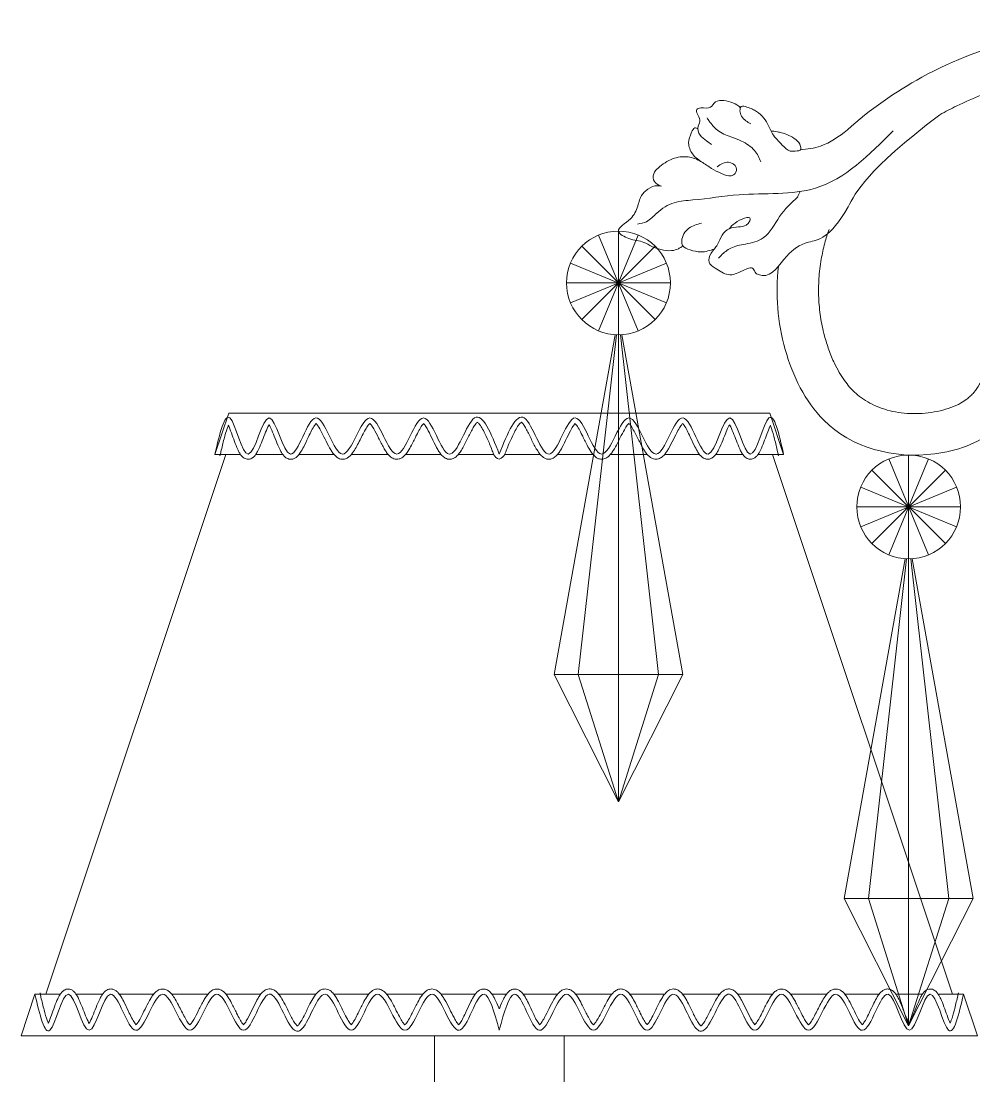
# Model space of a CAD drawing. Header units: inches. Extents: x 193287 to 241687, y 437648 to 550079.
# Drawn here: x 234313.8 to 234359.7, y 464789 to 464839.8 of the extents above; entities that cross this region are included whole.
import ezdxf

# ---------------------------------------------------------------- set-up
doc = ezdxf.new("R2010")
doc.units = ezdxf.units.IN
doc.header["$MEASUREMENT"] = 0
doc.linetypes.add('HIDDEN', pattern=[0.375, 0.25, -0.125])
doc.layers.add('CQ SPOT DETAIL DIMENSION', color=9, linetype='Continuous')
doc.layers.add('E-LITE-FIXT-NORM-CEILING', color=3, linetype='Continuous')
doc.layers.add('Glass', color=4, linetype='Continuous', lineweight=0)

# ---------------------------------------------------------------- blocks, each defined once
blk = doc.blocks.new('512')
at = {"layer": 'Glass', "color": 4, "lineweight": 0}
for p, q in [((34846.51, 988.41), (34846.51, 1008.41)), ((34846.51, 1008.41), (34846.51, 988.41)), ((34842.68, 989.17), (34850.34, 1007.65)), ((34850.34, 989.17), (34842.68, 1007.65)), ((34850.34, 1007.65), (34842.68, 989.17)), ((34842.68, 1007.65), (34850.34, 989.17)), ((34839.44, 991.34), (34853.58, 1005.48)), ((34853.58, 991.34), (34839.44, 1005.48)), ((34853.58, 1005.48), (34839.44, 991.34)), ((34839.44, 1005.48), (34853.58, 991.34)), ((34837.27, 994.58), (34855.75, 1002.24)), ((34855.75, 994.58), (34837.27, 1002.24)), ((34855.75, 1002.24), (34837.27, 994.58)), ((34837.27, 1002.24), (34855.75, 994.58)), ((34836.51, 998.41), (34856.51, 998.41)), ((34856.51, 998.41), (34836.51, 998.41)), ((34846.51, 988.41), (34846.51, 898.41)), ((34794.43, 946.01), (34786.77, 964.49)), ((34786.77, 946.01), (34794.43, 964.49)), ((34786.77, 964.49), (34794.43, 946.01)), ((34794.43, 964.49), (34786.77, 946.01)), ((34790.6, 945.25), (34790.6, 965.25)), ((34790.6, 965.25), (34790.6, 945.25)), ((34797.67, 948.18), (34783.53, 962.32)), ((34783.53, 948.18), (34797.67, 962.32)), ((34783.53, 962.32), (34797.67, 948.18)), ((34797.67, 962.32), (34783.53, 948.18)), ((34799.84, 951.42), (34781.36, 959.07)), ((34781.36, 951.42), (34799.84, 959.07)), ((34781.36, 959.07), (34799.84, 951.42)), ((34799.84, 959.07), (34781.36, 951.42)), ((34800.6, 955.25), (34780.6, 955.25)), ((34780.6, 955.25), (34800.6, 955.25)), ((34790.6, 945.25), (34790.6, 855.25))]:
    blk.add_line(p, q, dxfattribs=at)
at = {"layer": 'Glass', "lineweight": 0}
for p, q in [((34881.97, 853.33), (34856.97, 853.33)), ((34856.97, 853.33), (34856.97, 765.75)), ((34881.97, 765.75), (34881.97, 853.33))]:
    blk.add_line(p, q, dxfattribs=at)
at = {"layer": 'Glass', "color": 4, "lineweight": 0}
for points in [[(34846.51, 898.41), (34834.1, 922.93), (34845.85, 988.43)], [(34838.76, 922.93), (34846.12, 988.42)], [(34846.51, 898.41), (34858.92, 922.93), (34847.17, 988.43)], [(34854.26, 922.93), (34846.9, 988.42)], [(34790.6, 855.25), (34778.19, 879.77), (34789.94, 945.27)], [(34782.85, 879.77), (34790.21, 945.25)], [(34790.6, 855.25), (34803.01, 879.77), (34791.26, 945.27)], [(34798.35, 879.77), (34790.99, 945.25)], [(34846.51, 922.93), (34834.1, 922.93), (34838.76, 922.93), (34846.51, 898.41)], [(34846.51, 922.93), (34858.92, 922.93), (34854.26, 922.93), (34846.51, 898.41)], [(34790.6, 879.77), (34778.19, 879.77), (34782.85, 879.77), (34790.6, 855.25)], [(34790.6, 879.77), (34803.01, 879.77), (34798.35, 879.77), (34790.6, 855.25)]]:
    blk.add_lwpolyline(points, dxfattribs=at)
at = {"layer": 'Glass', "lineweight": 0}
for points in [[(34869.47, 973.33), (34817.36, 973.33), (34814.7, 965.33), (34819.63, 965.33)], [(34919.47, 973.33), (34819.47, 973.33)], [(34869.47, 973.33), (34921.58, 973.33), (34924.25, 965.33), (34919.3, 965.33)], [(34816.81, 965.33), (34782.14, 861.33)], [(34822.54, 965.33), (34827.79, 965.33)], [(34830.86, 965.33), (34837.64, 965.33)], [(34840.94, 965.33), (34848.1, 965.33)], [(34851.39, 965.33), (34858.27, 965.33)], [(34861.55, 965.33), (34868.43, 965.33)], [(34877.38, 965.33), (34870.53, 965.33)], [(34887.54, 965.33), (34880.66, 965.33)], [(34897.99, 965.33), (34890.84, 965.33)], [(34908.07, 965.33), (34901.29, 965.33)], [(34916.4, 965.33), (34911.15, 965.33)], [(34956.81, 861.33), (34922.14, 965.33)], [(34784.9, 861.33), (34780.03, 861.33), (34777.36, 853.33), (34869.47, 853.33)], [(34793.06, 861.33), (34787.95, 861.33)], [(34802.9, 861.33), (34796.29, 861.33)], [(34813.35, 861.33), (34806.38, 861.33)], [(34823.53, 861.33), (34816.83, 861.33)], [(34834.16, 861.33), (34826.99, 861.33)], [(34844.32, 861.33), (34837.62, 861.33)], [(34854.77, 861.33), (34847.8, 861.33)], [(34864.85, 861.33), (34858.25, 861.33)], [(34869.47, 861.33), (34868.09, 861.33)], [(34869.47, 861.33), (34870.85, 861.33)], [(34954.04, 861.33), (34958.91, 861.33), (34961.58, 853.33), (34869.47, 853.33)], [(34874.09, 861.33), (34880.7, 861.33)], [(34884.18, 861.33), (34891.15, 861.33)], [(34894.63, 861.33), (34901.33, 861.33)], [(34904.79, 861.33), (34911.96, 861.33)], [(34915.42, 861.33), (34922.12, 861.33)], [(34925.6, 861.33), (34932.57, 861.33)], [(34936.05, 861.33), (34942.65, 861.33)], [(34945.89, 861.33), (34950.99, 861.33)], [(34779.47, 853.33), (34779.47, 853.33), (34959.47, 853.33)]]:
    blk.add_lwpolyline(points, dxfattribs=at)
at = {"layer": 'Glass', "color": 4, "lineweight": 0}
for centre in [(34846.51, 998.41), (34790.6, 955.25)]:
    blk.add_circle(centre, 10, dxfattribs=at)
at = {"layer": 'Glass', "lineweight": 0}
for points, knots in [([(34747.41, 1048.88), (34748.09, 1048.82), (34761.96, 1047.56), (34780.55, 1043.95), (34798.16, 1031.83), (34802.38, 1027.9)], [632.856665, 632.856665, 632.856665, 632.856665, 634.98684, 676.415008, 692.996726, 692.996726, 692.996726, 692.996726]), ([(34520.56, 898.06), (34522.87, 901.69), (34525.23, 905.3), (34532.66, 916.31), (34537.91, 923.62), (34547.06, 935.53), (34550.8, 940.21), (34562.41, 954.08), (34570.61, 963.07), (34588.05, 980.15), (34597.29, 988.25), (34612.7, 999.96), (34618.48, 1004), (34636.4, 1015.41), (34649.16, 1022.06), (34672.04, 1031.17), (34681.65, 1034.27), (34694.68, 1037.47), (34698.2, 1038.23), (34704.03, 1039.31), (34706.37, 1039.69), (34711, 1040.35), (34713.29, 1040.62), (34720.13, 1041.28), (34724.63, 1041.52), (34732.5, 1041.62), (34735.9, 1041.56), (34742.1, 1041.27), (34744.9, 1041.08), (34749.13, 1040.69), (34750.56, 1040.55), (34753.39, 1040.23), (34754.79, 1040.05), (34758.96, 1039.44), (34761.69, 1038.96), (34768.51, 1037.43), (34772.54, 1036.24), (34778.13, 1034.01), (34779.73, 1033.3), (34782.42, 1032), (34783.51, 1031.43), (34784.59, 1030.83)], [351.610053, 351.610053, 351.610053, 351.610053, 364.971793, 364.971793, 392.738509, 392.738509, 411.069382, 411.069382, 447.73113, 447.73113, 484.392877, 484.392877, 505.247379, 505.247379, 546.956383, 546.956383, 575.102249, 575.102249, 585.533638, 585.533638, 592.61419, 592.61419, 599.694741, 599.694741, 613.855844, 613.855844, 624.795579, 624.795579, 633.909087, 633.909087, 638.600231, 638.600231, 643.291376, 643.291376, 652.673664, 652.673664, 667.063958, 667.063958, 672.890152, 672.890152, 676.848983, 676.848983, 676.848983, 676.848983]), ([(34828.58, 1025.09), (34828.89, 1025.32), (34829.64, 1025.9), (34831, 1026.75), (34831.37, 1028.53), (34830.37, 1030.05), (34832.09, 1031.76), (34830.24, 1032.34), (34828.74, 1031.78), (34827.9, 1033.6), (34825.51, 1033.63), (34823.82, 1032.99), (34823, 1032.18)], [0, 0, 0, 0, 0.0394656, 0.0960233, 0.1563961, 0.1985681, 0.2681145, 0.2956501, 0.3591776, 0.4069329, 0.4608963, 0.5785866, 0.5785866, 0.5785866, 0.5785866]), ([(34784.59, 1030.83), (34798.92, 1019.94), (34804.68, 1006.9), (34810.44, 1006.67), (34814.48, 1003.78), (34817, 999.36), (34819.41, 999.97), (34820.2, 1000.22), (34820.5, 1001.77), (34823, 1000.53), (34825.33, 999.52), (34827.5, 1001.04), (34829.45, 1002.31), (34828.68, 1004.36), (34827.31, 1005.68), (34826.72, 1007.63), (34825.25, 1009.06), (34823.49, 1009.18), (34822.09, 1009.35), (34821.35, 1009.99), (34820.69, 1011.69), (34824.02, 1010.25), (34824.88, 1009.21), (34825.18, 1008.85)], [0.03516, 0.03516, 0.03516, 0.03516, 0.107313, 0.26663, 0.427361, 0.630375, 0.648892, 0.675838, 0.708228, 0.775603, 0.875393, 0.971157, 1.025676, 1.084765, 1.154067, 1.222499, 1.284009, 1.346412, 1.396873, 1.420259, 1.445046, 1.546016, 1.599623, 1.599623, 1.599623, 1.599623]), ([(34821.01, 1029.11), (34821.33, 1029.28), (34822.01, 1029.63), (34822.86, 1030.47), (34823.18, 1031.46), (34822.95, 1032.71), (34821.66, 1032.26), (34820.74, 1031.99), (34819.61, 1031.27), (34817.95, 1029.96), (34817.14, 1027.14), (34815.19, 1025.29), (34813.64, 1023.61), (34812.37, 1023.87), (34811.32, 1023.89), (34811.39, 1025.16), (34812.63, 1026.46), (34814.45, 1027.2), (34815.94, 1027.58), (34816.9, 1027.67), (34817.14, 1027.71)], [0, 0, 0, 0, 0.0366498, 0.077866, 0.1150907, 0.1429147, 0.1798508, 0.2189836, 0.2487915, 0.31256, 0.4292598, 0.5256373, 0.590663, 0.6346422, 0.6557233, 0.6803552, 0.734557, 0.8374592, 0.863381, 0.9037163, 0.9037163, 0.9037163, 0.9037163]), ([(34830.67, 1021.85), (34831.24, 1022.28), (34832.42, 1023.15), (34833.26, 1025.43), (34832.62, 1027.01), (34831.95, 1028.46), (34831.39, 1028.24), (34831.19, 1028.14)], [0, 0, 0, 0, 0.0711063, 0.1471174, 0.2193336, 0.2543196, 0.2746232, 0.2746232, 0.2746232, 0.2746232]), ([(34834.05, 1005.51), (34834.15, 1005.46), (34834.45, 1005.29), (34835.14, 1004.88), (34836.51, 1004.5), (34838.29, 1004.77), (34840.05, 1005.38), (34841.96, 1006.58), (34844.15, 1006.61), (34847.77, 1008.57), (34843.82, 1010.53), (34843.02, 1012.52), (34842.53, 1013.99), (34842.26, 1015.11), (34841.21, 1016.31), (34839.75, 1017.25), (34838.65, 1017.13), (34838.23, 1017.09)], [0.0428675, 0.0428675, 0.0428675, 0.0428675, 0.0538578, 0.0779195, 0.1232637, 0.19437, 0.254904, 0.3126025, 0.4135194, 0.4961387, 0.6068865, 0.7019697, 0.7259801, 0.762898, 0.8169574, 0.8837967, 0.9262415, 0.9262415, 0.9262415, 0.9262415]), ([(34805.94, 1008.73), (34806.25, 1007.86), (34806.52, 1006.99), (34807.03, 1005.08), (34807.25, 1004.04), (34807.65, 1001.74), (34807.8, 1000.49), (34807.96, 998), (34807.98, 996.76), (34807.88, 994.32), (34807.76, 993.11), (34807.39, 990.68), (34807.14, 989.46), (34806.57, 987.32), (34806.28, 986.4), (34805.64, 984.61), (34805.28, 983.75), (34804.31, 981.71), (34803.66, 980.59), (34802.64, 979.15), (34802.31, 978.73), (34801.56, 977.87), (34801.15, 977.47), (34800.28, 976.7), (34799.81, 976.34), (34798.25, 975.29), (34797.04, 974.69), (34794.4, 973.78), (34792.97, 973.47), (34789.96, 973.17), (34788.39, 973.19), (34786.04, 973.47), (34785.27, 973.6), (34783.81, 973.94), (34783.12, 974.15), (34781.79, 974.64), (34781.15, 974.93), (34780.16, 975.49), (34779.77, 975.74), (34779.16, 976.21), (34778.92, 976.41), (34778.46, 976.84), (34778.24, 977.07), (34777.61, 977.79), (34777.25, 978.32), (34776.81, 979.14), (34776.68, 979.4), (34776.48, 979.89), (34776.4, 980.11), (34776.25, 980.58), (34776.18, 980.82), (34776, 981.59), (34775.91, 982.15), (34775.84, 982.97), (34775.83, 983.2), (34775.82, 983.43)], [713.831743, 713.831743, 713.831743, 713.831743, 717.630466, 717.630466, 722.034943, 722.034943, 727.296713, 727.296713, 732.558482, 732.558482, 737.725581, 737.725581, 742.942324, 742.942324, 746.872896, 746.872896, 750.803469, 750.803469, 756.638057, 756.638057, 759.387039, 759.387039, 762.637979, 762.637979, 765.888919, 765.888919, 772.946131, 772.946131, 780.003344, 780.003344, 787.060556, 787.060556, 790.5027, 790.5027, 793.944844, 793.944844, 797.583482, 797.583482, 800.326172, 800.326172, 802.28114, 802.28114, 804.236108, 804.236108, 808.146044, 808.146044, 809.964707, 809.964707, 811.436484, 811.436484, 812.908261, 812.908261, 815.851815, 815.851815, 816.982684, 816.982684, 816.982684, 816.982684]), ([(34815.7, 1001.6), (34816.28, 996.25), (34815.5, 985.79), (34806.92, 968.05), (34789.38, 963.32), (34774.41, 968.37), (34768.81, 975.98), (34767.89, 981.07), (34767.82, 983.17)], [725.197416, 725.197416, 725.197416, 725.197416, 743.655004, 761.110169, 787.366574, 801.048421, 810.54533, 817.000769, 817.000769, 817.000769, 817.000769]), ([(34817.22, 970.9), (34817.15, 970.74), (34817.08, 970.55), (34816.82, 969.79), (34816.62, 969.09), (34816.23, 967.55), (34816.04, 966.7), (34815.78, 965.59), (34815.73, 965.35), (34815.67, 965.11)], [95.71062, 95.71062, 95.71062, 95.71062, 96.331496, 96.331496, 98.002655, 98.002655, 99.673814, 99.673814, 100.139608, 100.139608, 100.139608, 100.139608]), ([(34825.09, 971.08), (34825.02, 970.96), (34824.94, 970.81), (34824.68, 970.25), (34824.47, 969.76), (34824.06, 968.7), (34823.85, 968.13), (34823.42, 967.05), (34823.21, 966.53), (34822.85, 965.83), (34822.73, 965.62), (34822.46, 965.21), (34822.31, 965.02), (34822, 964.75), (34821.87, 964.65), (34821.6, 964.52), (34821.48, 964.48), (34821.19, 964.43), (34821.04, 964.43), (34820.76, 964.46), (34820.63, 964.5), (34820.41, 964.6), (34820.31, 964.66), (34820.03, 964.86), (34819.88, 965.01), (34819.63, 965.32), (34819.52, 965.49), (34819.31, 965.84), (34819.22, 966.02), (34818.9, 966.67), (34818.69, 967.18), (34818.29, 968.23), (34818.09, 968.78), (34817.71, 969.83), (34817.52, 970.33), (34817.3, 970.83), (34817.26, 970.92), (34817.22, 971.01)], [78.49778, 78.49778, 78.49778, 78.49778, 79.015949, 79.015949, 80.296203, 80.296203, 81.576458, 81.576458, 82.856712, 82.856712, 83.502566, 83.502566, 84.14842, 84.14842, 84.495539, 84.495539, 84.746707, 84.746707, 84.997874, 84.997874, 85.249042, 85.249042, 85.500209, 85.500209, 86.0336, 86.0336, 86.566991, 86.566991, 87.100382, 87.100382, 88.355116, 88.355116, 89.609851, 89.609851, 90.901037, 90.901037, 91.201161, 91.201161, 91.201161, 91.201161]), ([(34834.13, 971.32), (34834.08, 971.26), (34834.01, 971.18), (34833.78, 970.88), (34833.6, 970.58), (34833.22, 969.88), (34833.03, 969.48), (34832.54, 968.43), (34832.24, 967.77), (34831.73, 966.73), (34831.53, 966.33), (34831.15, 965.71), (34830.98, 965.47), (34830.66, 965.08), (34830.51, 964.93), (34830.18, 964.69), (34830.02, 964.59), (34829.64, 964.46), (34829.42, 964.42), (34829.03, 964.45), (34828.87, 964.49), (34828.6, 964.6), (34828.48, 964.67), (34828.17, 964.88), (34828.02, 965.05), (34827.73, 965.39), (34827.61, 965.58), (34827.37, 965.97), (34827.26, 966.18), (34826.9, 966.9), (34826.66, 967.47), (34826.19, 968.62), (34825.96, 969.2), (34825.56, 970.15), (34825.38, 970.54), (34825.18, 970.93), (34825.13, 971.01), (34825.09, 971.08)], [61.323309, 61.323309, 61.323309, 61.323309, 61.796004, 61.796004, 62.838682, 62.838682, 63.88136, 63.88136, 65.441123, 65.441123, 66.488615, 66.488615, 67.240678, 67.240678, 67.802052, 67.802052, 68.219491, 68.219491, 68.63693, 68.63693, 68.931573, 68.931573, 69.226216, 69.226216, 69.796253, 69.796253, 70.366289, 70.366289, 70.936325, 70.936325, 72.27912, 72.27912, 73.621914, 73.621914, 74.720046, 74.720046, 75.027837, 75.027837, 75.027837, 75.027837]), ([(34844.49, 971.34), (34844.44, 971.3), (34844.38, 971.23), (34844.16, 970.97), (34843.98, 970.7), (34843.6, 970.06), (34843.4, 969.7), (34842.88, 968.67), (34842.55, 967.98), (34841.97, 966.87), (34841.73, 966.44), (34841.28, 965.75), (34841.09, 965.49), (34840.71, 965.07), (34840.53, 964.91), (34840.15, 964.66), (34839.97, 964.56), (34839.61, 964.46), (34839.45, 964.44), (34839.12, 964.44), (34838.96, 964.46), (34838.67, 964.55), (34838.53, 964.61), (34838.17, 964.81), (34837.97, 964.98), (34837.61, 965.35), (34837.45, 965.55), (34837.15, 965.98), (34837, 966.21), (34836.54, 967), (34836.23, 967.61), (34835.62, 968.83), (34835.33, 969.44), (34834.84, 970.32), (34834.65, 970.64), (34834.35, 971.08), (34834.22, 971.23), (34834.13, 971.32)], [43.920189, 43.920189, 43.920189, 43.920189, 44.395528, 44.395528, 45.425618, 45.425618, 46.455708, 46.455708, 48.112293, 48.112293, 49.264878, 49.264878, 50.092726, 50.092726, 50.714217, 50.714217, 51.180546, 51.180546, 51.503522, 51.503522, 51.826497, 51.826497, 52.149473, 52.149473, 52.80155, 52.80155, 53.453627, 53.453627, 54.105704, 54.105704, 55.606968, 55.606968, 57.108233, 57.108233, 58.144721, 58.144721, 58.936889, 58.936889, 58.936889, 58.936889]), ([(34854.84, 971.32), (34854.79, 971.26), (34854.72, 971.19), (34854.49, 970.89), (34854.3, 970.59), (34853.91, 969.9), (34853.71, 969.51), (34853.2, 968.47), (34852.88, 967.8), (34852.33, 966.74), (34852.1, 966.33), (34851.68, 965.68), (34851.49, 965.43), (34851.11, 965.03), (34850.94, 964.87), (34850.56, 964.63), (34850.38, 964.54), (34850.04, 964.46), (34849.89, 964.44), (34849.6, 964.44), (34849.46, 964.46), (34849.06, 964.56), (34848.83, 964.68), (34848.45, 964.96), (34848.29, 965.12), (34847.98, 965.45), (34847.84, 965.63), (34847.42, 966.23), (34847.16, 966.68), (34846.65, 967.64), (34846.4, 968.14), (34845.89, 969.15), (34845.62, 969.67), (34845.17, 970.45), (34844.98, 970.75), (34844.69, 971.15), (34844.57, 971.27), (34844.49, 971.34)], [26.678362, 26.678362, 26.678362, 26.678362, 27.16042, 27.16042, 28.222835, 28.222835, 29.285251, 29.285251, 30.88759, 30.88759, 31.989329, 31.989329, 32.789493, 32.789493, 33.388684, 33.388684, 33.842246, 33.842246, 34.129873, 34.129873, 34.4175, 34.4175, 34.999374, 34.999374, 35.581248, 35.581248, 36.163121, 36.163121, 37.387201, 37.387201, 38.61128, 38.61128, 39.940496, 39.940496, 40.971834, 40.971834, 41.739511, 41.739511, 41.739511, 41.739511]), ([(34865.19, 971.55), (34865.16, 971.54), (34865.12, 971.5), (34864.97, 971.35), (34864.82, 971.17), (34864.52, 970.71), (34864.36, 970.43), (34863.88, 969.54), (34863.56, 968.86), (34862.89, 967.5), (34862.56, 966.83), (34862.02, 965.95), (34861.84, 965.68), (34861.45, 965.2), (34861.23, 964.97), (34860.81, 964.68), (34860.63, 964.58), (34860.23, 964.45), (34860, 964.41), (34859.6, 964.45), (34859.43, 964.49), (34859.15, 964.6), (34859.02, 964.67), (34858.67, 964.9), (34858.48, 965.08), (34858.14, 965.48), (34857.98, 965.69), (34857.68, 966.15), (34857.54, 966.4), (34857.07, 967.25), (34856.75, 967.9), (34856.13, 969.18), (34855.83, 969.81), (34855.37, 970.6), (34855.21, 970.85), (34854.98, 971.16), (34854.9, 971.25), (34854.84, 971.32)], [8.514863, 8.514863, 8.514863, 8.514863, 8.964489, 8.964489, 9.886414, 9.886414, 10.808339, 10.808339, 12.538553, 12.538553, 14.268768, 14.268768, 15.095051, 15.095051, 15.921335, 15.921335, 16.397769, 16.397769, 16.874204, 16.874204, 17.209617, 17.209617, 17.54503, 17.54503, 18.226284, 18.226284, 18.907538, 18.907538, 19.588792, 19.588792, 21.190065, 21.190065, 22.791338, 22.791338, 23.705145, 23.705145, 24.279674, 24.279674, 24.279674, 24.279674]), ([(34869.47, 964.46), (34868.39, 964.81), (34868.23, 965.85), (34867.76, 967.01), (34867.45, 967.76), (34866.88, 969.01), (34866.62, 969.54), (34866.18, 970.35), (34865.98, 970.67), (34865.62, 971.16), (34865.46, 971.35), (34865.27, 971.51), (34865.22, 971.54), (34865.19, 971.55)], [0, 0, 0, 0, 0.831536, 0.831536, 2.494608, 2.494608, 3.890418, 3.890418, 5.007343, 5.007343, 6.124268, 6.124268, 6.712093, 6.712093, 6.712093, 6.712093]), ([(34869.47, 964.46), (34870.56, 964.72), (34870.71, 965.85), (34871.18, 967.01), (34871.48, 967.76), (34872.04, 969.01), (34872.29, 969.54), (34872.73, 970.35), (34872.92, 970.66), (34873.27, 971.16), (34873.44, 971.34), (34873.62, 971.5), (34873.67, 971.53), (34873.7, 971.55)], [0, 0, 0, 0, 0.830267, 0.830267, 2.4908, 2.4908, 3.880556, 3.880556, 4.993093, 4.993093, 6.10563, 6.10563, 6.677468, 6.677468, 6.677468, 6.677468]), ([(34873.7, 971.55), (34873.73, 971.53), (34873.77, 971.5), (34873.93, 971.34), (34874.07, 971.16), (34874.38, 970.69), (34874.54, 970.41), (34875.03, 969.52), (34875.36, 968.84), (34876.04, 967.47), (34876.38, 966.8), (34876.93, 965.92), (34877.11, 965.66), (34877.5, 965.18), (34877.71, 964.96), (34878.14, 964.67), (34878.32, 964.57), (34878.73, 964.44), (34878.96, 964.41), (34879.36, 964.45), (34879.52, 964.49), (34879.8, 964.6), (34879.93, 964.67), (34880.28, 964.91), (34880.46, 965.09), (34880.8, 965.49), (34880.96, 965.71), (34881.25, 966.17), (34881.4, 966.41), (34881.86, 967.27), (34882.17, 967.92), (34882.79, 969.2), (34883.09, 969.83), (34883.53, 970.62), (34883.69, 970.87), (34883.91, 971.17), (34883.99, 971.26), (34884.05, 971.32)], [8.492075, 8.492075, 8.492075, 8.492075, 8.942913, 8.942913, 9.869252, 9.869252, 10.795592, 10.795592, 12.53531, 12.53531, 14.275028, 14.275028, 15.096438, 15.096438, 15.917847, 15.917847, 16.394613, 16.394613, 16.871379, 16.871379, 17.205527, 17.205527, 17.539674, 17.539674, 18.220768, 18.220768, 18.901862, 18.901862, 19.582957, 19.582957, 21.184004, 21.184004, 22.785052, 22.785052, 23.694395, 23.694395, 24.2464, 24.2464, 24.2464, 24.2464]), ([(34884.05, 971.32), (34884.1, 971.26), (34884.17, 971.19), (34884.41, 970.89), (34884.59, 970.6), (34884.98, 969.91), (34885.19, 969.51), (34885.71, 968.47), (34886.03, 967.8), (34886.59, 966.74), (34886.83, 966.32), (34887.26, 965.68), (34887.45, 965.42), (34887.82, 965.02), (34888, 964.87), (34888.38, 964.63), (34888.56, 964.54), (34888.93, 964.45), (34889.1, 964.43), (34889.44, 964.45), (34889.61, 964.48), (34889.9, 964.58), (34890.03, 964.65), (34890.4, 964.88), (34890.6, 965.06), (34890.96, 965.46), (34891.12, 965.67), (34891.43, 966.13), (34891.58, 966.38), (34892.06, 967.23), (34892.39, 967.88), (34893.03, 969.16), (34893.34, 969.78), (34893.8, 970.58), (34893.96, 970.83), (34894.22, 971.16), (34894.32, 971.28), (34894.4, 971.34)], [26.646708, 26.646708, 26.646708, 26.646708, 27.129136, 27.129136, 28.192589, 28.192589, 29.256042, 29.256042, 30.866241, 30.866241, 31.972779, 31.972779, 32.776182, 32.776182, 33.377819, 33.377819, 33.832896, 33.832896, 34.171094, 34.171094, 34.509292, 34.509292, 34.84749, 34.84749, 35.533037, 35.533037, 36.218584, 36.218584, 36.904132, 36.904132, 38.501432, 38.501432, 40.098732, 40.098732, 41.003444, 41.003444, 41.706123, 41.706123, 41.706123, 41.706123]), ([(34894.4, 971.34), (34894.45, 971.3), (34894.51, 971.23), (34894.73, 970.97), (34894.92, 970.7), (34895.3, 970.07), (34895.5, 969.7), (34896.09, 968.56), (34896.49, 967.73), (34897.11, 966.59), (34897.32, 966.24), (34897.77, 965.59), (34898, 965.29), (34898.43, 964.9), (34898.6, 964.77), (34898.99, 964.55), (34899.23, 964.47), (34899.65, 964.43), (34899.83, 964.44), (34900.15, 964.5), (34900.29, 964.56), (34900.67, 964.74), (34900.87, 964.9), (34901.22, 965.24), (34901.38, 965.42), (34901.67, 965.82), (34901.81, 966.03), (34902.25, 966.76), (34902.54, 967.32), (34903.1, 968.45), (34903.38, 969.03), (34903.92, 970.08), (34904.18, 970.55), (34904.54, 971.08), (34904.67, 971.23), (34904.76, 971.32)], [43.886753, 43.886753, 43.886753, 43.886753, 44.36241, 44.36241, 45.393245, 45.393245, 46.424079, 46.424079, 48.400338, 48.400338, 49.366708, 49.366708, 50.333078, 50.333078, 50.858094, 50.858094, 51.38311, 51.38311, 51.715587, 51.715587, 52.048064, 52.048064, 52.667074, 52.667074, 53.286084, 53.286084, 53.905094, 53.905094, 55.307398, 55.307398, 56.709703, 56.709703, 58.112007, 58.112007, 58.905743, 58.905743, 58.905743, 58.905743]), ([(34904.76, 971.32), (34904.81, 971.26), (34904.88, 971.19), (34905.11, 970.88), (34905.29, 970.58), (34905.67, 969.88), (34905.87, 969.49), (34906.37, 968.44), (34906.67, 967.77), (34907.19, 966.73), (34907.4, 966.33), (34907.79, 965.71), (34907.95, 965.46), (34908.28, 965.08), (34908.43, 964.92), (34908.76, 964.68), (34908.92, 964.59), (34909.3, 964.45), (34909.53, 964.42), (34909.91, 964.45), (34910.07, 964.49), (34910.33, 964.6), (34910.45, 964.66), (34910.76, 964.88), (34910.92, 965.04), (34911.2, 965.38), (34911.32, 965.57), (34911.55, 965.95), (34911.66, 966.16), (34912.02, 966.88), (34912.25, 967.43), (34912.7, 968.57), (34912.92, 969.14), (34913.35, 970.18), (34913.56, 970.65), (34913.77, 971.02), (34913.78, 971.05), (34913.8, 971.08)], [61.288304, 61.288304, 61.288304, 61.288304, 61.761174, 61.761174, 62.804017, 62.804017, 63.84686, 63.84686, 65.416393, 65.416393, 66.469031, 66.469031, 67.224566, 67.224566, 67.78828, 67.78828, 68.207325, 68.207325, 68.626369, 68.626369, 68.915896, 68.915896, 69.205423, 69.205423, 69.769667, 69.769667, 70.333911, 70.333911, 70.898155, 70.898155, 72.223736, 72.223736, 73.549318, 73.549318, 74.874899, 74.874899, 75.000755, 75.000755, 75.000755, 75.000755]), ([(34913.8, 971.08), (34913.87, 970.96), (34913.95, 970.82), (34914.22, 970.26), (34914.43, 969.76), (34914.85, 968.71), (34915.06, 968.14), (34915.5, 967.06), (34915.72, 966.54), (34916.07, 965.84), (34916.2, 965.62), (34916.45, 965.24), (34916.58, 965.08), (34916.85, 964.82), (34916.98, 964.71), (34917.27, 964.55), (34917.4, 964.5), (34917.7, 964.43), (34917.87, 964.43), (34918.18, 964.46), (34918.32, 964.51), (34918.57, 964.62), (34918.68, 964.69), (34918.96, 964.9), (34919.1, 965.06), (34919.34, 965.38), (34919.45, 965.55), (34919.66, 965.91), (34919.76, 966.11), (34920.07, 966.78), (34920.28, 967.31), (34920.68, 968.41), (34920.88, 968.97), (34921.28, 970.07), (34921.49, 970.61), (34921.67, 971.01)], [78.466715, 78.466715, 78.466715, 78.466715, 78.984999, 78.984999, 80.264741, 80.264741, 81.544483, 81.544483, 82.824225, 82.824225, 83.479162, 83.479162, 84.029155, 84.029155, 84.424069, 84.424069, 84.700682, 84.700682, 84.977294, 84.977294, 85.253906, 85.253906, 85.530519, 85.530519, 86.073919, 86.073919, 86.61732, 86.61732, 87.16072, 87.16072, 88.452713, 88.452713, 89.744706, 89.744706, 91.179649, 91.179649, 91.179649, 91.179649]), ([(34921.67, 970.91), (34921.74, 970.75), (34921.81, 970.56), (34922.08, 969.81), (34922.28, 969.11), (34922.69, 967.58), (34922.89, 966.73), (34923.15, 965.61), (34923.21, 965.36), (34923.27, 965.1)], [95.681563, 95.681563, 95.681563, 95.681563, 96.302249, 96.302249, 97.97083, 97.97083, 99.639411, 99.639411, 100.132442, 100.132442, 100.132442, 100.132442]), ([(34790.48, 855.68), (34790.41, 855.8), (34790.33, 855.95), (34790.06, 856.5), (34789.85, 857), (34789.43, 858.06), (34789.22, 858.62), (34788.78, 859.7), (34788.56, 860.22), (34788.21, 860.92), (34788.08, 861.14), (34787.82, 861.52), (34787.7, 861.68), (34787.43, 861.95), (34787.3, 862.05), (34787.01, 862.21), (34786.88, 862.26), (34786.58, 862.33), (34786.41, 862.34), (34786.1, 862.3), (34785.96, 862.25), (34785.71, 862.14), (34785.6, 862.07), (34785.32, 861.86), (34785.18, 861.71), (34784.93, 861.38), (34784.83, 861.21), (34784.62, 860.85), (34784.52, 860.66), (34784.21, 859.98), (34784, 859.45), (34783.59, 858.36), (34783.4, 857.8), (34783, 856.69), (34782.79, 856.15), (34782.61, 855.75)], [78.466715, 78.466715, 78.466715, 78.466715, 78.984999, 78.984999, 80.264741, 80.264741, 81.544483, 81.544483, 82.824225, 82.824225, 83.479162, 83.479162, 84.029155, 84.029155, 84.424069, 84.424069, 84.700682, 84.700682, 84.977294, 84.977294, 85.253906, 85.253906, 85.530519, 85.530519, 86.073919, 86.073919, 86.61732, 86.61732, 87.16072, 87.16072, 88.452713, 88.452713, 89.744706, 89.744706, 91.179649, 91.179649, 91.179649, 91.179649]), ([(34799.52, 855.45), (34799.47, 855.5), (34799.4, 855.58), (34799.17, 855.88), (34798.99, 856.18), (34798.61, 856.88), (34798.41, 857.28), (34797.91, 858.32), (34797.61, 858.99), (34797.09, 860.03), (34796.88, 860.43), (34796.49, 861.06), (34796.33, 861.3), (34796, 861.69), (34795.85, 861.84), (34795.52, 862.08), (34795.36, 862.17), (34794.98, 862.31), (34794.75, 862.35), (34794.37, 862.31), (34794.21, 862.27), (34793.95, 862.17), (34793.83, 862.1), (34793.52, 861.88), (34793.36, 861.72), (34793.08, 861.38), (34792.96, 861.2), (34792.73, 860.81), (34792.62, 860.6), (34792.26, 859.89), (34792.03, 859.33), (34791.58, 858.19), (34791.36, 857.62), (34790.93, 856.58), (34790.72, 856.11), (34790.51, 855.74), (34790.5, 855.71), (34790.48, 855.68)], [61.288304, 61.288304, 61.288304, 61.288304, 61.761174, 61.761174, 62.804017, 62.804017, 63.84686, 63.84686, 65.416393, 65.416393, 66.469031, 66.469031, 67.224566, 67.224566, 67.78828, 67.78828, 68.207325, 68.207325, 68.626369, 68.626369, 68.915896, 68.915896, 69.205423, 69.205423, 69.769667, 69.769667, 70.333911, 70.333911, 70.898155, 70.898155, 72.223736, 72.223736, 73.549318, 73.549318, 74.874899, 74.874899, 75.000755, 75.000755, 75.000755, 75.000755]), ([(34809.88, 855.42), (34809.83, 855.47), (34809.77, 855.53), (34809.55, 855.79), (34809.36, 856.06), (34808.98, 856.69), (34808.78, 857.06), (34808.19, 858.2), (34807.79, 859.04), (34807.17, 860.17), (34806.96, 860.52), (34806.51, 861.17), (34806.28, 861.47), (34805.85, 861.87), (34805.68, 862), (34805.29, 862.21), (34805.05, 862.29), (34804.63, 862.34), (34804.45, 862.33), (34804.13, 862.26), (34803.99, 862.21), (34803.61, 862.02), (34803.41, 861.86), (34803.06, 861.53), (34802.9, 861.34), (34802.61, 860.94), (34802.47, 860.73), (34802.03, 860.01), (34801.74, 859.45), (34801.18, 858.31), (34800.9, 857.73), (34800.36, 856.69), (34800.1, 856.21), (34799.74, 855.68), (34799.61, 855.53), (34799.52, 855.45)], [43.886753, 43.886753, 43.886753, 43.886753, 44.36241, 44.36241, 45.393245, 45.393245, 46.424079, 46.424079, 48.400338, 48.400338, 49.366708, 49.366708, 50.333078, 50.333078, 50.858094, 50.858094, 51.38311, 51.38311, 51.715587, 51.715587, 52.048064, 52.048064, 52.667074, 52.667074, 53.286084, 53.286084, 53.905094, 53.905094, 55.307398, 55.307398, 56.709703, 56.709703, 58.112007, 58.112007, 58.905743, 58.905743, 58.905743, 58.905743]), ([(34820.23, 855.45), (34820.18, 855.5), (34820.11, 855.57), (34819.87, 855.87), (34819.69, 856.17), (34819.29, 856.85), (34819.09, 857.25), (34818.57, 858.29), (34818.25, 858.96), (34817.69, 860.03), (34817.45, 860.44), (34817.02, 861.09), (34816.83, 861.34), (34816.45, 861.74), (34816.28, 861.9), (34815.9, 862.13), (34815.72, 862.22), (34815.35, 862.31), (34815.18, 862.33), (34814.84, 862.32), (34814.67, 862.28), (34814.38, 862.18), (34814.25, 862.11), (34813.88, 861.88), (34813.68, 861.7), (34813.32, 861.31), (34813.16, 861.09), (34812.85, 860.63), (34812.7, 860.39), (34812.22, 859.54), (34811.89, 858.88), (34811.25, 857.6), (34810.94, 856.98), (34810.48, 856.19), (34810.32, 855.94), (34810.06, 855.6), (34809.96, 855.49), (34809.88, 855.42)], [26.646708, 26.646708, 26.646708, 26.646708, 27.129136, 27.129136, 28.192589, 28.192589, 29.256041, 29.256041, 30.866241, 30.866241, 31.972779, 31.972779, 32.776182, 32.776182, 33.377819, 33.377819, 33.832896, 33.832896, 34.171094, 34.171094, 34.509292, 34.509292, 34.84749, 34.84749, 35.533037, 35.533037, 36.218584, 36.218584, 36.904131, 36.904131, 38.501431, 38.501431, 40.098731, 40.098731, 41.003444, 41.003444, 41.706123, 41.706123, 41.706123, 41.706123]), ([(34830.6, 855.2), (34830.59, 855.21), (34830.57, 855.22), (34830.51, 855.27), (34830.47, 855.3), (34830.31, 855.48), (34830.15, 855.69), (34829.82, 856.21), (34829.64, 856.52), (34829.12, 857.5), (34828.77, 858.24), (34828.14, 859.48), (34827.88, 859.99), (34827.4, 860.78), (34827.2, 861.08), (34826.81, 861.55), (34826.63, 861.74), (34826.25, 862.03), (34826.07, 862.14), (34825.65, 862.3), (34825.4, 862.35), (34824.98, 862.32), (34824.82, 862.29), (34824.53, 862.18), (34824.4, 862.11), (34824.05, 861.89), (34823.86, 861.71), (34823.52, 861.33), (34823.37, 861.12), (34823.08, 860.68), (34822.94, 860.44), (34822.48, 859.62), (34822.18, 858.99), (34821.58, 857.74), (34821.29, 857.13), (34820.84, 856.29), (34820.67, 856.01), (34820.41, 855.64), (34820.31, 855.52), (34820.23, 855.45)], [8.282301, 8.282301, 8.282301, 8.282301, 8.65586, 8.65586, 9.029418, 9.029418, 10.011207, 10.011207, 10.992997, 10.992997, 12.831064, 12.831064, 14.17315, 14.17315, 15.099129, 15.099129, 15.798109, 15.798109, 16.315087, 16.315087, 16.832064, 16.832064, 17.165576, 17.165576, 17.499088, 17.499088, 18.163634, 18.163634, 18.828181, 18.828181, 19.492728, 19.492728, 21.046415, 21.046415, 22.600103, 22.600103, 23.558244, 23.558244, 24.2464, 24.2464, 24.2464, 24.2464]), ([(34830.6, 855.2), (34830.62, 855.21), (34830.66, 855.24), (34830.76, 855.34), (34830.82, 855.4), (34831.04, 855.68), (34831.23, 855.97), (34831.62, 856.64), (34831.82, 857.03), (34832.34, 858.09), (34832.67, 858.79), (34833.24, 859.9), (34833.48, 860.34), (34833.92, 861.02), (34834.11, 861.28), (34834.49, 861.7), (34834.67, 861.86), (34835.04, 862.11), (34835.22, 862.21), (34835.65, 862.33), (34835.89, 862.35), (34836.32, 862.29), (34836.5, 862.23), (34836.81, 862.08), (34836.95, 861.99), (34837.3, 861.7), (34837.49, 861.49), (34837.85, 861.03), (34838.01, 860.78), (34838.33, 860.25), (34838.48, 859.97), (34839, 858.99), (34839.35, 858.23), (34839.93, 857.06), (34840.16, 856.61), (34840.54, 855.99), (34840.69, 855.77), (34840.87, 855.54), (34840.92, 855.49), (34840.96, 855.45)], [8.433831, 8.433831, 8.433831, 8.433831, 8.899454, 8.899454, 9.365077, 9.365077, 10.461243, 10.461243, 11.557409, 11.557409, 13.281769, 13.281769, 14.467545, 14.467545, 15.323744, 15.323744, 15.965472, 15.965472, 16.447566, 16.447566, 16.92966, 16.92966, 17.326433, 17.326433, 17.723207, 17.723207, 18.469889, 18.469889, 19.216571, 19.216571, 19.963253, 19.963253, 21.765194, 21.765194, 23.014347, 23.014347, 23.896104, 23.896104, 24.279674, 24.279674, 24.279674, 24.279674]), ([(34840.96, 855.45), (34841.02, 855.5), (34841.08, 855.57), (34841.32, 855.87), (34841.5, 856.17), (34841.89, 856.86), (34842.09, 857.25), (34842.6, 858.29), (34842.92, 858.96), (34843.47, 860.02), (34843.7, 860.44), (34844.13, 861.08), (34844.31, 861.34), (34844.69, 861.73), (34844.86, 861.89), (34845.24, 862.13), (34845.42, 862.22), (34845.77, 862.31), (34845.91, 862.33), (34846.2, 862.33), (34846.34, 862.31), (34846.74, 862.2), (34846.97, 862.08), (34847.35, 861.8), (34847.52, 861.65), (34847.82, 861.31), (34847.96, 861.13), (34848.38, 860.53), (34848.64, 860.08), (34849.15, 859.13), (34849.4, 858.63), (34849.92, 857.61), (34850.18, 857.1), (34850.63, 856.31), (34850.82, 856.01), (34851.11, 855.62), (34851.23, 855.49), (34851.31, 855.42)], [26.678362, 26.678362, 26.678362, 26.678362, 27.16042, 27.16042, 28.222835, 28.222835, 29.285251, 29.285251, 30.88759, 30.88759, 31.989329, 31.989329, 32.789493, 32.789493, 33.388684, 33.388684, 33.842246, 33.842246, 34.129873, 34.129873, 34.4175, 34.4175, 34.999374, 34.999374, 35.581247, 35.581247, 36.163121, 36.163121, 37.387201, 37.387201, 38.61128, 38.61128, 39.940496, 39.940496, 40.971834, 40.971834, 41.739511, 41.739511, 41.739511, 41.739511]), ([(34851.31, 855.42), (34851.36, 855.47), (34851.42, 855.53), (34851.64, 855.8), (34851.83, 856.06), (34852.2, 856.7), (34852.4, 857.07), (34852.92, 858.09), (34853.25, 858.78), (34853.83, 859.89), (34854.08, 860.33), (34854.52, 861.01), (34854.71, 861.27), (34855.09, 861.69), (34855.27, 861.86), (34855.65, 862.11), (34855.83, 862.2), (34856.19, 862.3), (34856.35, 862.33), (34856.68, 862.33), (34856.84, 862.3), (34857.13, 862.22), (34857.27, 862.16), (34857.63, 861.95), (34857.83, 861.78), (34858.19, 861.41), (34858.35, 861.21), (34858.65, 860.78), (34858.8, 860.55), (34859.26, 859.76), (34859.57, 859.15), (34860.18, 857.93), (34860.48, 857.33), (34860.96, 856.44), (34861.15, 856.12), (34861.45, 855.68), (34861.58, 855.53), (34861.67, 855.45)], [43.920189, 43.920189, 43.920189, 43.920189, 44.395528, 44.395528, 45.425618, 45.425618, 46.455708, 46.455708, 48.112293, 48.112293, 49.264878, 49.264878, 50.092726, 50.092726, 50.714217, 50.714217, 51.180546, 51.180546, 51.503522, 51.503522, 51.826497, 51.826497, 52.149473, 52.149473, 52.80155, 52.80155, 53.453627, 53.453627, 54.105704, 54.105704, 55.606968, 55.606968, 57.108233, 57.108233, 58.144721, 58.144721, 58.936889, 58.936889, 58.936889, 58.936889]), ([(34861.67, 855.45), (34861.72, 855.5), (34861.79, 855.58), (34862.02, 855.89), (34862.2, 856.19), (34862.58, 856.89), (34862.77, 857.28), (34863.26, 858.33), (34863.56, 858.99), (34864.07, 860.03), (34864.28, 860.43), (34864.65, 861.05), (34864.82, 861.3), (34865.14, 861.68), (34865.29, 861.84), (34865.62, 862.08), (34865.78, 862.17), (34866.16, 862.31), (34866.38, 862.34), (34866.77, 862.31), (34866.93, 862.27), (34867.2, 862.16), (34867.32, 862.1), (34867.63, 861.88), (34867.79, 861.72), (34868.07, 861.37), (34868.19, 861.19), (34868.43, 860.79), (34868.54, 860.59), (34868.91, 859.86), (34869.14, 859.29), (34869.41, 858.64), (34869.44, 858.57), (34869.47, 858.49)], [61.323309, 61.323309, 61.323309, 61.323309, 61.795026, 61.795026, 62.837484, 62.837484, 63.879941, 63.879941, 65.440229, 65.440229, 66.487969, 66.487969, 67.240211, 67.240211, 67.801701, 67.801701, 68.219219, 68.219219, 68.636737, 68.636737, 68.931282, 68.931282, 69.225827, 69.225827, 69.795723, 69.795723, 70.365619, 70.365619, 70.935515, 70.935515, 72.277875, 72.277875, 72.458555, 72.458555, 72.458555, 72.458555]), ([(34877.28, 855.45), (34877.22, 855.5), (34877.16, 855.58), (34876.93, 855.89), (34876.75, 856.19), (34876.37, 856.89), (34876.18, 857.28), (34875.69, 858.33), (34875.39, 858.99), (34874.88, 860.03), (34874.67, 860.43), (34874.29, 861.05), (34874.13, 861.3), (34873.8, 861.68), (34873.65, 861.84), (34873.33, 862.08), (34873.17, 862.17), (34872.79, 862.31), (34872.56, 862.34), (34872.17, 862.31), (34872.02, 862.27), (34871.75, 862.16), (34871.63, 862.1), (34871.32, 861.88), (34871.16, 861.72), (34870.88, 861.37), (34870.75, 861.19), (34870.52, 860.79), (34870.4, 860.59), (34870.04, 859.86), (34869.8, 859.29), (34869.54, 858.64), (34869.5, 858.57), (34869.47, 858.49)], [61.323309, 61.323309, 61.323309, 61.323309, 61.795026, 61.795026, 62.837484, 62.837484, 63.879941, 63.879941, 65.440229, 65.440229, 66.487969, 66.487969, 67.240211, 67.240211, 67.801701, 67.801701, 68.219219, 68.219219, 68.636737, 68.636737, 68.931282, 68.931282, 69.225827, 69.225827, 69.795723, 69.795723, 70.365619, 70.365619, 70.935515, 70.935515, 72.277875, 72.277875, 72.458555, 72.458555, 72.458555, 72.458555]), ([(34887.64, 855.42), (34887.59, 855.47), (34887.52, 855.53), (34887.3, 855.8), (34887.12, 856.06), (34886.74, 856.7), (34886.55, 857.07), (34886.02, 858.09), (34885.69, 858.78), (34885.11, 859.89), (34884.87, 860.33), (34884.43, 861.01), (34884.23, 861.27), (34883.85, 861.69), (34883.67, 861.86), (34883.3, 862.11), (34883.11, 862.2), (34882.76, 862.3), (34882.6, 862.33), (34882.27, 862.33), (34882.11, 862.3), (34881.81, 862.22), (34881.68, 862.16), (34881.31, 861.95), (34881.11, 861.78), (34880.76, 861.41), (34880.6, 861.21), (34880.29, 860.78), (34880.15, 860.55), (34879.68, 859.76), (34879.37, 859.15), (34878.77, 857.93), (34878.47, 857.33), (34877.99, 856.44), (34877.8, 856.12), (34877.49, 855.68), (34877.37, 855.53), (34877.28, 855.45)], [43.920189, 43.920189, 43.920189, 43.920189, 44.395528, 44.395528, 45.425618, 45.425618, 46.455708, 46.455708, 48.112293, 48.112293, 49.264878, 49.264878, 50.092726, 50.092726, 50.714217, 50.714217, 51.180546, 51.180546, 51.503522, 51.503522, 51.826497, 51.826497, 52.149473, 52.149473, 52.80155, 52.80155, 53.453627, 53.453627, 54.105704, 54.105704, 55.606968, 55.606968, 57.108233, 57.108233, 58.144721, 58.144721, 58.936889, 58.936889, 58.936889, 58.936889]), ([(34897.98, 855.45), (34897.93, 855.5), (34897.86, 855.57), (34897.63, 855.87), (34897.44, 856.17), (34897.06, 856.86), (34896.86, 857.25), (34896.35, 858.29), (34896.03, 858.96), (34895.48, 860.02), (34895.25, 860.44), (34894.82, 861.08), (34894.63, 861.34), (34894.26, 861.73), (34894.08, 861.89), (34893.71, 862.13), (34893.52, 862.22), (34893.18, 862.31), (34893.04, 862.33), (34892.74, 862.33), (34892.6, 862.31), (34892.2, 862.2), (34891.98, 862.08), (34891.59, 861.8), (34891.43, 861.65), (34891.13, 861.31), (34890.99, 861.13), (34890.57, 860.53), (34890.31, 860.08), (34889.79, 859.13), (34889.54, 858.63), (34889.03, 857.61), (34888.77, 857.1), (34888.32, 856.31), (34888.13, 856.01), (34887.83, 855.62), (34887.72, 855.49), (34887.64, 855.42)], [26.678362, 26.678362, 26.678362, 26.678362, 27.16042, 27.16042, 28.222835, 28.222835, 29.285251, 29.285251, 30.88759, 30.88759, 31.989329, 31.989329, 32.789493, 32.789493, 33.388684, 33.388684, 33.842246, 33.842246, 34.129873, 34.129873, 34.4175, 34.4175, 34.999374, 34.999374, 35.581247, 35.581247, 36.163121, 36.163121, 37.387201, 37.387201, 38.61128, 38.61128, 39.940496, 39.940496, 40.971834, 40.971834, 41.739511, 41.739511, 41.739511, 41.739511]), ([(34908.34, 855.2), (34908.32, 855.21), (34908.29, 855.24), (34908.19, 855.34), (34908.13, 855.4), (34907.9, 855.68), (34907.72, 855.97), (34907.33, 856.64), (34907.13, 857.03), (34906.61, 858.09), (34906.28, 858.79), (34905.7, 859.9), (34905.47, 860.34), (34905.03, 861.02), (34904.84, 861.28), (34904.46, 861.7), (34904.28, 861.86), (34903.91, 862.11), (34903.72, 862.21), (34903.3, 862.33), (34903.06, 862.35), (34902.63, 862.29), (34902.45, 862.23), (34902.14, 862.08), (34902, 861.99), (34901.64, 861.7), (34901.45, 861.49), (34901.1, 861.03), (34900.94, 860.78), (34900.62, 860.25), (34900.47, 859.97), (34899.95, 858.99), (34899.6, 858.23), (34899.02, 857.06), (34898.78, 856.61), (34898.41, 855.99), (34898.26, 855.77), (34898.08, 855.54), (34898.03, 855.49), (34897.98, 855.45)], [8.433831, 8.433831, 8.433831, 8.433831, 8.899454, 8.899454, 9.365077, 9.365077, 10.461243, 10.461243, 11.557409, 11.557409, 13.281769, 13.281769, 14.467545, 14.467545, 15.323744, 15.323744, 15.965472, 15.965472, 16.447566, 16.447566, 16.92966, 16.92966, 17.326433, 17.326433, 17.723207, 17.723207, 18.469889, 18.469889, 19.216571, 19.216571, 19.963253, 19.963253, 21.765194, 21.765194, 23.014347, 23.014347, 23.896104, 23.896104, 24.279674, 24.279674, 24.279674, 24.279674]), ([(34908.34, 855.2), (34908.35, 855.21), (34908.37, 855.22), (34908.43, 855.27), (34908.47, 855.3), (34908.64, 855.48), (34908.8, 855.69), (34909.13, 856.21), (34909.31, 856.52), (34909.83, 857.5), (34910.18, 858.24), (34910.8, 859.48), (34911.07, 859.99), (34911.55, 860.78), (34911.75, 861.08), (34912.14, 861.55), (34912.32, 861.74), (34912.7, 862.03), (34912.88, 862.14), (34913.3, 862.3), (34913.55, 862.35), (34913.97, 862.32), (34914.13, 862.29), (34914.42, 862.18), (34914.55, 862.11), (34914.9, 861.89), (34915.09, 861.71), (34915.43, 861.33), (34915.58, 861.12), (34915.87, 860.68), (34916.01, 860.44), (34916.47, 859.62), (34916.77, 858.99), (34917.36, 857.74), (34917.66, 857.13), (34918.11, 856.29), (34918.28, 856.01), (34918.54, 855.64), (34918.64, 855.52), (34918.72, 855.45)], [8.282301, 8.282301, 8.282301, 8.282301, 8.65586, 8.65586, 9.029418, 9.029418, 10.011207, 10.011207, 10.992997, 10.992997, 12.831064, 12.831064, 14.17315, 14.17315, 15.099129, 15.099129, 15.798109, 15.798109, 16.315087, 16.315087, 16.832064, 16.832064, 17.165576, 17.165576, 17.499088, 17.499088, 18.163634, 18.163634, 18.828181, 18.828181, 19.492728, 19.492728, 21.046415, 21.046415, 22.600103, 22.600103, 23.558244, 23.558244, 24.2464, 24.2464, 24.2464, 24.2464]), ([(34918.72, 855.45), (34918.77, 855.5), (34918.84, 855.57), (34919.07, 855.87), (34919.26, 856.17), (34919.65, 856.85), (34919.85, 857.25), (34920.38, 858.29), (34920.7, 858.96), (34921.26, 860.03), (34921.49, 860.44), (34921.92, 861.09), (34922.11, 861.34), (34922.49, 861.74), (34922.67, 861.9), (34923.04, 862.13), (34923.23, 862.22), (34923.6, 862.31), (34923.77, 862.33), (34924.11, 862.32), (34924.27, 862.28), (34924.57, 862.18), (34924.7, 862.11), (34925.07, 861.88), (34925.26, 861.7), (34925.62, 861.31), (34925.78, 861.09), (34926.1, 860.63), (34926.25, 860.39), (34926.73, 859.54), (34927.06, 858.88), (34927.69, 857.6), (34928, 856.98), (34928.47, 856.19), (34928.63, 855.94), (34928.89, 855.6), (34928.99, 855.49), (34929.06, 855.42)], [26.646708, 26.646708, 26.646708, 26.646708, 27.129136, 27.129136, 28.192589, 28.192589, 29.256041, 29.256041, 30.866241, 30.866241, 31.972779, 31.972779, 32.776182, 32.776182, 33.377819, 33.377819, 33.832896, 33.832896, 34.171094, 34.171094, 34.509292, 34.509292, 34.84749, 34.84749, 35.533037, 35.533037, 36.218584, 36.218584, 36.904131, 36.904131, 38.501431, 38.501431, 40.098731, 40.098731, 41.003444, 41.003444, 41.706123, 41.706123, 41.706123, 41.706123]), ([(34929.06, 855.42), (34929.11, 855.47), (34929.18, 855.53), (34929.4, 855.79), (34929.58, 856.06), (34929.97, 856.69), (34930.16, 857.06), (34930.76, 858.2), (34931.16, 859.04), (34931.78, 860.17), (34931.99, 860.52), (34932.43, 861.17), (34932.66, 861.47), (34933.1, 861.87), (34933.26, 862), (34933.66, 862.21), (34933.9, 862.29), (34934.32, 862.34), (34934.49, 862.33), (34934.81, 862.26), (34934.96, 862.21), (34935.34, 862.02), (34935.54, 861.86), (34935.89, 861.53), (34936.04, 861.34), (34936.34, 860.94), (34936.48, 860.73), (34936.92, 860.01), (34937.21, 859.45), (34937.77, 858.31), (34938.05, 857.73), (34938.58, 856.69), (34938.84, 856.21), (34939.21, 855.68), (34939.33, 855.53), (34939.42, 855.45)], [43.886753, 43.886753, 43.886753, 43.886753, 44.36241, 44.36241, 45.393245, 45.393245, 46.424079, 46.424079, 48.400338, 48.400338, 49.366708, 49.366708, 50.333078, 50.333078, 50.858094, 50.858094, 51.38311, 51.38311, 51.715587, 51.715587, 52.048064, 52.048064, 52.667074, 52.667074, 53.286084, 53.286084, 53.905094, 53.905094, 55.307398, 55.307398, 56.709703, 56.709703, 58.112007, 58.112007, 58.905743, 58.905743, 58.905743, 58.905743]), ([(34939.42, 855.45), (34939.48, 855.5), (34939.54, 855.58), (34939.77, 855.88), (34939.96, 856.18), (34940.34, 856.88), (34940.54, 857.28), (34941.04, 858.32), (34941.34, 858.99), (34941.86, 860.03), (34942.07, 860.43), (34942.45, 861.06), (34942.62, 861.3), (34942.95, 861.69), (34943.1, 861.84), (34943.43, 862.08), (34943.59, 862.17), (34943.97, 862.31), (34944.19, 862.35), (34944.58, 862.31), (34944.73, 862.27), (34945, 862.17), (34945.12, 862.1), (34945.43, 861.88), (34945.58, 861.72), (34945.86, 861.38), (34945.98, 861.2), (34946.22, 860.81), (34946.33, 860.6), (34946.68, 859.89), (34946.91, 859.33), (34947.37, 858.19), (34947.59, 857.62), (34948.02, 856.58), (34948.23, 856.11), (34948.43, 855.74), (34948.45, 855.71), (34948.47, 855.68)], [61.288304, 61.288304, 61.288304, 61.288304, 61.761174, 61.761174, 62.804017, 62.804017, 63.84686, 63.84686, 65.416393, 65.416393, 66.469031, 66.469031, 67.224566, 67.224566, 67.78828, 67.78828, 68.207325, 68.207325, 68.626369, 68.626369, 68.915896, 68.915896, 69.205423, 69.205423, 69.769667, 69.769667, 70.333911, 70.333911, 70.898155, 70.898155, 72.223736, 72.223736, 73.549318, 73.549318, 74.874899, 74.874899, 75.000755, 75.000755, 75.000755, 75.000755]), ([(34948.47, 855.68), (34948.54, 855.8), (34948.61, 855.95), (34948.89, 856.5), (34949.09, 857), (34949.51, 858.06), (34949.73, 858.62), (34950.16, 859.7), (34950.38, 860.22), (34950.74, 860.92), (34950.87, 861.14), (34951.12, 861.52), (34951.25, 861.68), (34951.52, 861.95), (34951.65, 862.05), (34951.93, 862.21), (34952.07, 862.26), (34952.37, 862.33), (34952.54, 862.34), (34952.85, 862.3), (34952.99, 862.25), (34953.24, 862.14), (34953.34, 862.07), (34953.62, 861.86), (34953.76, 861.71), (34954.01, 861.38), (34954.12, 861.21), (34954.33, 860.85), (34954.42, 860.66), (34954.74, 859.98), (34954.95, 859.45), (34955.35, 858.36), (34955.55, 857.8), (34955.95, 856.69), (34956.15, 856.15), (34956.34, 855.75)], [78.466715, 78.466715, 78.466715, 78.466715, 78.984999, 78.984999, 80.264741, 80.264741, 81.544483, 81.544483, 82.824225, 82.824225, 83.479162, 83.479162, 84.029155, 84.029155, 84.424069, 84.424069, 84.700682, 84.700682, 84.977294, 84.977294, 85.253906, 85.253906, 85.530519, 85.530519, 86.073919, 86.073919, 86.61732, 86.61732, 87.16072, 87.16072, 88.452713, 88.452713, 89.744706, 89.744706, 91.179649, 91.179649, 91.179649, 91.179649]), ([(34830.48, 854.21), (34830.34, 854.22), (34828.57, 854.86), (34825.12, 867.77), (34820.24, 847.55), (34815.09, 868.28), (34809.9, 847.37), (34804.59, 868.35), (34799.5, 847.33), (34794.51, 868.25), (34790.5, 847.59), (34786.45, 867.78), (34782.83, 849.38), (34780.95, 857.39), (34780.03, 861.33)], [7.661085, 7.661085, 7.661085, 7.661085, 8.43068, 16.943518, 25.459775, 34.10416, 42.79664, 51.530678, 60.178585, 68.684152, 76.765702, 84.787069, 92.601177, 100.132442, 100.132442, 100.132442, 100.132442]), ([(34782.61, 855.75), (34782.54, 855.91), (34782.47, 856.09), (34782.2, 856.85), (34782, 857.54), (34781.59, 859.08), (34781.39, 859.92), (34781.13, 861.04), (34781.07, 861.3), (34781.01, 861.56)], [95.681563, 95.681563, 95.681563, 95.681563, 96.302249, 96.302249, 97.97083, 97.97083, 99.639411, 99.639411, 100.132442, 100.132442, 100.132442, 100.132442]), ([(34830.48, 854.21), (34830.71, 854.17), (34832.54, 854.57), (34835.99, 867.76), (34840.99, 847.55), (34846.02, 868.28), (34851.34, 847.37), (34856.51, 868.35), (34861.73, 847.33), (34866.11, 866.16), (34868.53, 857.91), (34869.47, 854.38)], [7.283787, 7.283787, 7.283787, 7.283787, 8.469861, 16.943106, 25.499361, 34.102955, 42.836994, 51.529473, 60.218559, 68.684602, 74.276622, 74.276622, 74.276622, 74.276622]), ([(34908.46, 854.21), (34908.24, 854.17), (34906.4, 854.57), (34902.96, 867.76), (34897.96, 847.55), (34892.93, 868.28), (34887.61, 847.37), (34882.43, 868.35), (34877.22, 847.33), (34872.84, 866.16), (34870.42, 857.91), (34869.47, 854.38)], [7.283787, 7.283787, 7.283787, 7.283787, 8.469861, 16.943106, 25.499361, 34.102955, 42.836994, 51.529473, 60.218559, 68.684602, 74.276622, 74.276622, 74.276622, 74.276622]), ([(34908.46, 854.21), (34908.61, 854.22), (34910.37, 854.86), (34913.82, 867.77), (34918.7, 847.55), (34923.86, 868.28), (34929.05, 847.37), (34934.35, 868.35), (34939.44, 847.33), (34944.44, 868.25), (34948.44, 847.59), (34952.5, 867.78), (34956.12, 849.38), (34957.99, 857.39), (34958.91, 861.33)], [7.661085, 7.661085, 7.661085, 7.661085, 8.43068, 16.943518, 25.459775, 34.10416, 42.79664, 51.530678, 60.178585, 68.684152, 76.765702, 84.787069, 92.601177, 100.132442, 100.132442, 100.132442, 100.132442]), ([(34956.34, 855.75), (34956.41, 855.91), (34956.48, 856.09), (34956.75, 856.85), (34956.95, 857.54), (34957.35, 859.08), (34957.56, 859.92), (34957.82, 861.04), (34957.88, 861.3), (34957.94, 861.56)], [95.681563, 95.681563, 95.681563, 95.681563, 96.302249, 96.302249, 97.97083, 97.97083, 99.639411, 99.639411, 100.132442, 100.132442, 100.132442, 100.132442])]:
    blk.add_open_spline(points, degree=3, knots=knots, dxfattribs=at)
for points in [[(34819.06, 1021.74), (34820.27, 1023.93), (34822.83, 1025.75), (34824.85, 1026.55), (34827.45, 1027.86), (34829.01, 1029.59), (34829.43, 1030.22)], [(34842.84, 1009.76), (34841.11, 1010.22), (34839.1, 1011.88), (34835.77, 1013.87), (34832.17, 1014.4), (34823.27, 1015.4), (34808.56, 1016.69), (34793.57, 1027.75)], [(34811.46, 1024.04), (34807.57, 1024.8), (34802.38, 1027.9)], [(34838.41, 1017.11), (34839.56, 1017.94), (34839.7, 1019.47), (34838.85, 1020.56), (34836.08, 1022.32), (34833.1, 1022.7), (34830.53, 1021.77), (34828.57, 1020.48), (34826.68, 1019.53), (34824.79, 1019.07), (34824.01, 1019.53), (34823.81, 1020.64), (34825.29, 1021.69), (34827.5, 1020.8)], [(34811.95, 1015.03), (34815.46, 1011.21), (34818.61, 1007.09), (34822.06, 1005.91), (34824.87, 1005.12), (34826.72, 1003.73), (34827.26, 1003.19)], [(34828.08, 1004.93), (34829.27, 1004.57), (34830.6, 1004.39), (34832.71, 1004.79), (34834.1, 1005.58), (34834.31, 1006.48), (34832.93, 1008.95), (34830.48, 1009.94)], [(34869.47, 965.44), (34864.64, 972.39), (34859.81, 965.44), (34854.83, 972.39), (34849.76, 965.44), (34844.48, 972.39), (34839.27, 965.44), (34834.07, 972.39), (34829.24, 965.44), (34825.06, 972.39), (34821.14, 965.44), (34817.51, 972.39), (34814.7, 965.44)], [(34869.47, 965.44), (34874.23, 972.39), (34879.14, 965.44), (34884.05, 972.39), (34889.18, 965.44), (34894.39, 972.39), (34899.67, 965.44), (34904.81, 972.39), (34909.7, 965.44), (34913.81, 972.39), (34917.81, 965.44), (34921.36, 972.39), (34924.25, 965.44)]]:
    blk.add_spline(points, degree=3, dxfattribs=at)
blk.add_open_spline([(34811.5, 1016.04), (34811.67, 1015.68), (34811.85, 1015.33), (34812.01, 1014.97)], degree=3, dxfattribs=at)
blk = doc.blocks.new('SMDS')
at = {"layer": 'E-LITE-FIXT-NORM-CEILING', "linetype": 'HIDDEN', "xscale": -0.25, "yscale": 0.25, "zscale": 0.25, "rotation": 359.9999999999999}
blk.add_blockref('512', (393446.613, 478381.088), dxfattribs=at)

msp = doc.modelspace()

# ---------------------------------------------------------------- block references
at = {"layer": 'CQ SPOT DETAIL DIMENSION'}
msp.add_blockref('SMDS', (-150392.368, -13803.482), dxfattribs=at)

doc.saveas('drawing.dxf')
